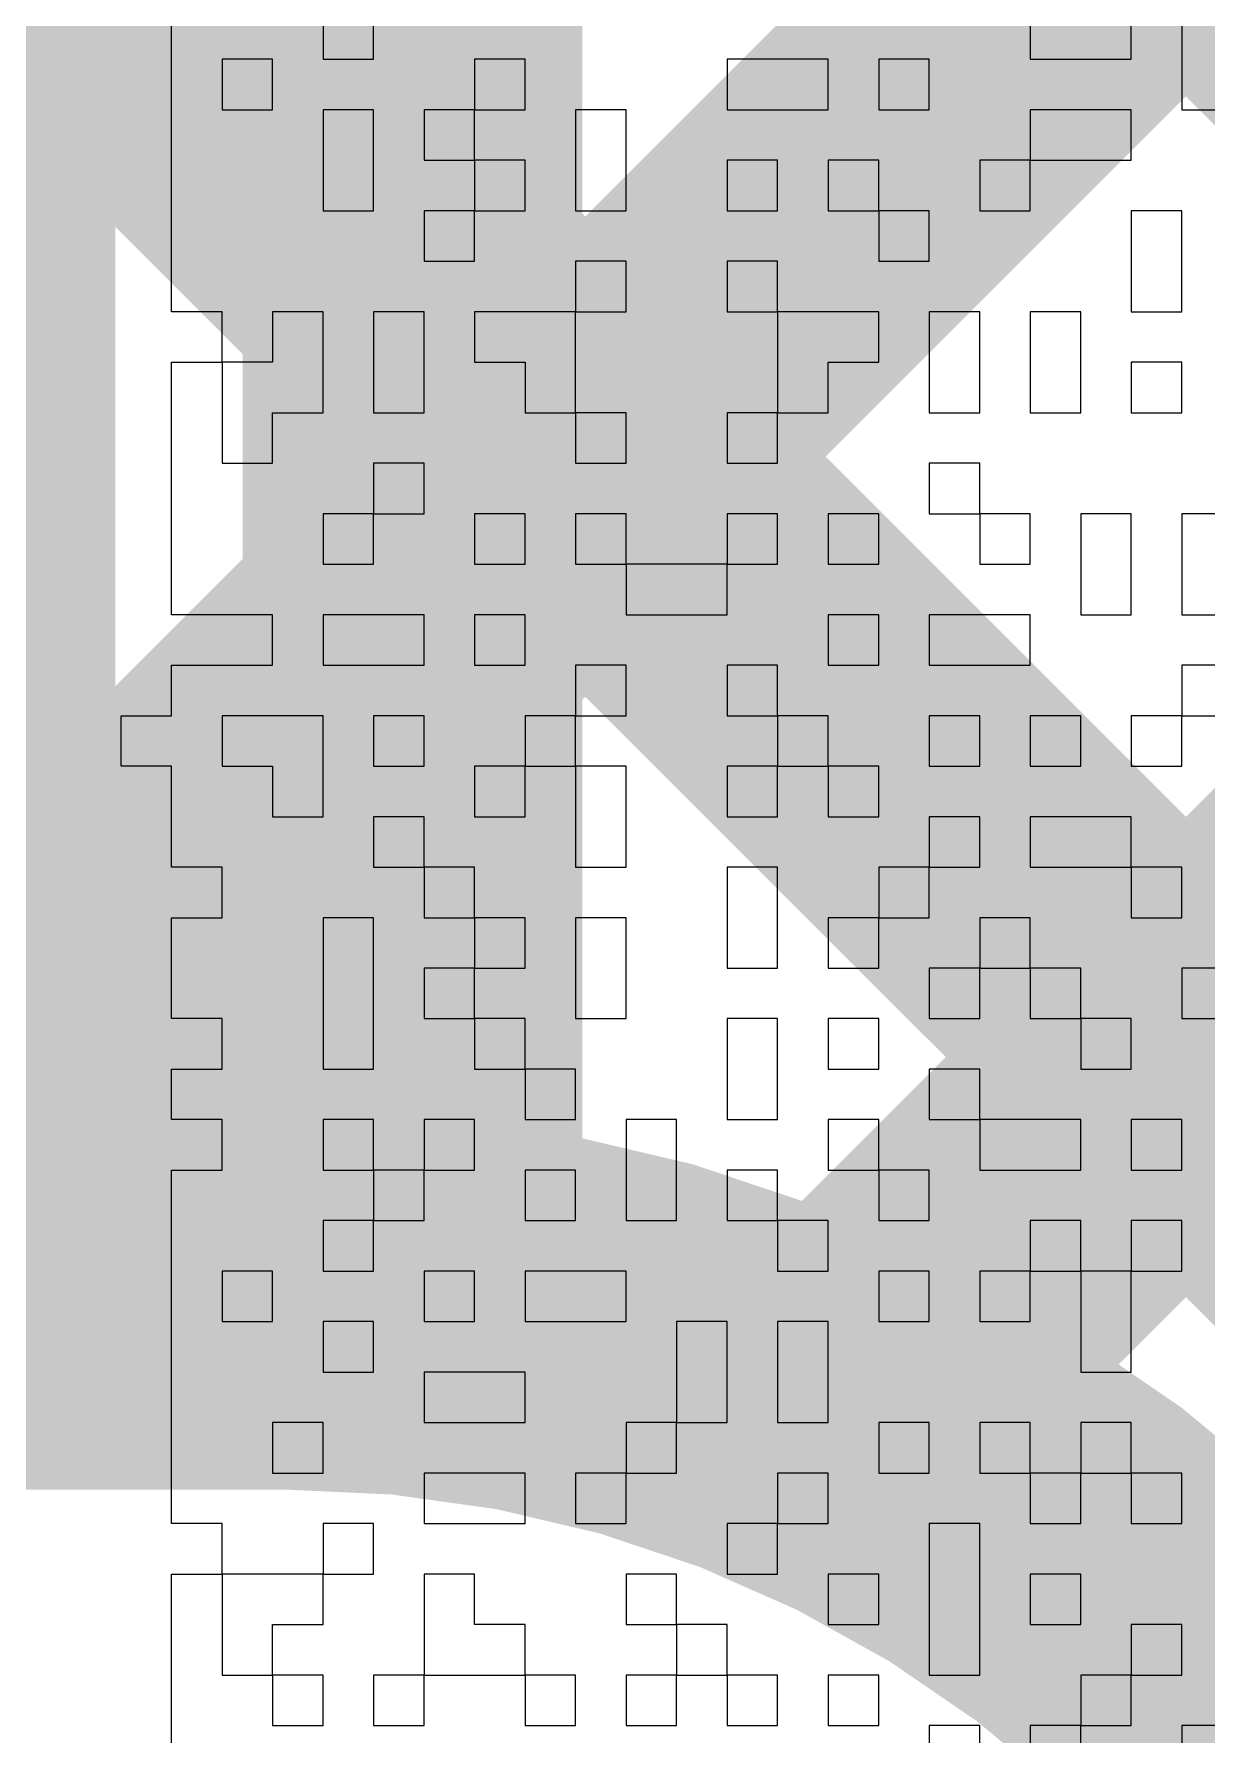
# Model space of a CAD drawing. Header units: millimetres. Extents: x 3.06 to 5.82, y 1.29 to 3.84.
# Drawn here: x 4.56907 to 4.59669, y 1.89322 to 1.93328 of the extents above; entities that cross this region are included whole.
import ezdxf

# ---------------------------------------------------------------- set-up
doc = ezdxf.new("R2010")
doc.units = ezdxf.units.MM
doc.header["$MEASUREMENT"] = 0
for name, color, linetype in [('BottomLayer', 5, 'Continuous'), ('TopLayer', 1, 'Continuous'), ('TopOverlay', 2, 'Continuous'), ('TopSolder', 216, 'Continuous')]:
    doc.layers.add(name, color=color, linetype=linetype)

# ---------------------------------------------------------------- blocks, each defined once
blk = doc.blocks.new('COM_11821_59')
at = {"layer": 'TopSolder'}
blk.add_solid([(0.129984, -0.039307), (0.062929, -0.039307), (0.129984, -0.086677), (0.062929, -0.086677)], dxfattribs=at)

msp = doc.modelspace()

# ---------------------------------------------------------------- linework, layer by layer
at = {"layer": 'BottomLayer', "const_width": 0.008}
for points in [[(4.520502, 1.956598), (4.5741, 1.903)], [(4.538438, 1.908), (4.587036, 1.956598)], [(4.548786, 1.956598), (5.014384, 1.491)], [(4.565, 1.906278), (4.615321, 1.956598)], [(4.57707, 1.956598), (5.022308, 1.511361)], [(4.587413, 1.900406), (4.643605, 1.956598)], [(4.565, 1.903), (4.575, 1.903)]]:
    msp.add_lwpolyline(points, dxfattribs=at)
at = {"layer": 'BottomLayer', "const_width": 0.004}
for points in [[(4.5721, 1.903, 1), (4.5761, 1.903, 1)], [(4.573, 1.903, 1), (4.577, 1.903, 1)], [(4.573, 1.903, 1), (4.577, 1.903, 1)], [(4.585413, 1.900406, 1), (4.589413, 1.900406, 1)]]:
    msp.add_lwpolyline(points, format="xyb", close=True, dxfattribs=at)
at = {"layer": 'BottomLayer', "const_width": 0.008}
msp.add_lwpolyline([(4.575, 1.903, -0.414214), (4.606, 1.872)], format="xyb", dxfattribs=at)
at = {"layer": 'TopLayer', "const_width": 0.008}
for points in [[(4.577984, 1.919262), (4.627, 1.968278)], [(4.577984, 1.906323), (4.577984, 1.967693)], [(4.577984, 1.955684), (4.627, 1.906669)], [(4.588102, 1.901095), (4.627, 1.939993)], [(4.577984, 1.9274), (4.627, 1.878384)], [(4.497928, 1.906323), (4.577984, 1.906323)], [(4.570777, 1.906323), (4.5731, 1.904)], [(4.508, 1.904), (4.575, 1.904)]]:
    msp.add_lwpolyline(points, dxfattribs=at)
at = {"layer": 'TopLayer', "const_width": 0.004}
for points in [[(4.575984, 1.9274, 1), (4.579984, 1.9274, 1)], [(4.575984, 1.919262, 1), (4.579984, 1.919262, 1)], [(4.568777, 1.906323, 1), (4.572777, 1.906323, 1)], [(4.575984, 1.906323, 1), (4.579984, 1.906323, 1)], [(4.575984, 1.906323, 1), (4.579984, 1.906323, 1)], [(4.5711, 1.904, 1), (4.5751, 1.904, 1)], [(4.573, 1.904, 1), (4.577, 1.904, 1)], [(4.573, 1.904, 1), (4.577, 1.904, 1)], [(4.586102, 1.901095, 1), (4.590102, 1.901095, 1)]]:
    msp.add_lwpolyline(points, format="xyb", close=True, dxfattribs=at)
at = {"layer": 'TopLayer', "const_width": 0.008}
msp.add_lwpolyline([(4.575, 1.904, -0.414214), (4.606, 1.873)], format="xyb", dxfattribs=at)
at = {"layer": 'TopOverlay'}
for p, q in [((4.57231, 1.932689), (4.57231, 1.933878)), ((4.575878, 1.933878), (4.575878, 1.932689)), ((4.577067, 1.932689), (4.577067, 1.933878)), ((4.592528, 1.933878), (4.592528, 1.932689)), ((4.594906, 1.932689), (4.594906, 1.933878)), ((4.596095, 1.933878), (4.596095, 1.932689)), ((4.57231, 1.931499), (4.57231, 1.932689)), ((4.574689, 1.932689), (4.573499, 1.932689)), ((4.573499, 1.932689), (4.573499, 1.931499)), ((4.574689, 1.931499), (4.574689, 1.932689)), ((4.575878, 1.932689), (4.577067, 1.932689)), ((4.580635, 1.932689), (4.579446, 1.932689)), ((4.579446, 1.932689), (4.579446, 1.931499)), ((4.580635, 1.931499), (4.580635, 1.932689)), ((4.587771, 1.932689), (4.585392, 1.932689)), ((4.585392, 1.932689), (4.585392, 1.931499)), ((4.587771, 1.931499), (4.587771, 1.932689)), ((4.590149, 1.932689), (4.58896, 1.932689)), ((4.58896, 1.932689), (4.58896, 1.931499)), ((4.590149, 1.931499), (4.590149, 1.932689)), ((4.592528, 1.932689), (4.594906, 1.932689)), ((4.596095, 1.932689), (4.596095, 1.931499)), ((4.57231, 1.93031), (4.57231, 1.931499)), ((4.573499, 1.931499), (4.574689, 1.931499)), ((4.577067, 1.931499), (4.575878, 1.931499)), ((4.575878, 1.931499), (4.575878, 1.93031)), ((4.577067, 1.93031), (4.577067, 1.931499)), ((4.579446, 1.931499), (4.578256, 1.931499)), ((4.578256, 1.931499), (4.578256, 1.93031)), ((4.579446, 1.931499), (4.580635, 1.931499)), ((4.579446, 1.93031), (4.579446, 1.931499)), ((4.583013, 1.931499), (4.581824, 1.931499)), ((4.581824, 1.931499), (4.581824, 1.93031)), ((4.583013, 1.93031), (4.583013, 1.931499)), ((4.585392, 1.931499), (4.587771, 1.931499)), ((4.58896, 1.931499), (4.590149, 1.931499)), ((4.594906, 1.931499), (4.592528, 1.931499)), ((4.592528, 1.931499), (4.592528, 1.93031)), ((4.594906, 1.93031), (4.594906, 1.931499)), ((4.596095, 1.931499), (4.597284, 1.931499)), ((4.57231, 1.929121), (4.57231, 1.93031)), ((4.575878, 1.93031), (4.575878, 1.929121)), ((4.577067, 1.929121), (4.577067, 1.93031)), ((4.578256, 1.93031), (4.579446, 1.93031)), ((4.579446, 1.93031), (4.579446, 1.929121)), ((4.580635, 1.93031), (4.579446, 1.93031)), ((4.580635, 1.929121), (4.580635, 1.93031)), ((4.581824, 1.93031), (4.581824, 1.929121)), ((4.583013, 1.929121), (4.583013, 1.93031)), ((4.586581, 1.93031), (4.585392, 1.93031)), ((4.585392, 1.93031), (4.585392, 1.929121)), ((4.586581, 1.929121), (4.586581, 1.93031)), ((4.58896, 1.93031), (4.587771, 1.93031)), ((4.587771, 1.93031), (4.587771, 1.929121)), ((4.58896, 1.929121), (4.58896, 1.93031)), ((4.592528, 1.93031), (4.591338, 1.93031)), ((4.591338, 1.93031), (4.591338, 1.929121)), ((4.592528, 1.93031), (4.594906, 1.93031)), ((4.592528, 1.929121), (4.592528, 1.93031)), ((4.57231, 1.927932), (4.57231, 1.929121)), ((4.575878, 1.929121), (4.577067, 1.929121)), ((4.579446, 1.929121), (4.578256, 1.929121)), ((4.578256, 1.929121), (4.578256, 1.927932)), ((4.579446, 1.929121), (4.580635, 1.929121)), ((4.579446, 1.927932), (4.579446, 1.929121)), ((4.581824, 1.929121), (4.583013, 1.929121)), ((4.585392, 1.929121), (4.586581, 1.929121)), ((4.587771, 1.929121), (4.58896, 1.929121)), ((4.58896, 1.929121), (4.58896, 1.927932)), ((4.590149, 1.929121), (4.58896, 1.929121)), ((4.590149, 1.927932), (4.590149, 1.929121)), ((4.591338, 1.929121), (4.592528, 1.929121)), ((4.596095, 1.929121), (4.594906, 1.929121)), ((4.594906, 1.929121), (4.594906, 1.927932)), ((4.596095, 1.927932), (4.596095, 1.929121)), ((4.57231, 1.926742), (4.57231, 1.927932)), ((4.578256, 1.927932), (4.579446, 1.927932)), ((4.583013, 1.927932), (4.581824, 1.927932)), ((4.581824, 1.927932), (4.581824, 1.926742)), ((4.583013, 1.926742), (4.583013, 1.927932)), ((4.586581, 1.927932), (4.585392, 1.927932)), ((4.585392, 1.927932), (4.585392, 1.926742)), ((4.586581, 1.926742), (4.586581, 1.927932)), ((4.58896, 1.927932), (4.590149, 1.927932)), ((4.594906, 1.927932), (4.594906, 1.926742)), ((4.596095, 1.926742), (4.596095, 1.927932)), ((4.573499, 1.926742), (4.57231, 1.926742)), ((4.573499, 1.925553), (4.573499, 1.926742)), ((4.575878, 1.926742), (4.574689, 1.926742)), ((4.574689, 1.926742), (4.574689, 1.925553)), ((4.575878, 1.925553), (4.575878, 1.926742)), ((4.578256, 1.926742), (4.577067, 1.926742)), ((4.577067, 1.926742), (4.577067, 1.925553)), ((4.578256, 1.925553), (4.578256, 1.926742)), ((4.581824, 1.926742), (4.579446, 1.926742)), ((4.579446, 1.926742), (4.579446, 1.925553)), ((4.581824, 1.926742), (4.583013, 1.926742)), ((4.581824, 1.925553), (4.581824, 1.926742)), ((4.585392, 1.926742), (4.586581, 1.926742)), ((4.586581, 1.926742), (4.586581, 1.925553)), ((4.58896, 1.926742), (4.586581, 1.926742)), ((4.58896, 1.925553), (4.58896, 1.926742)), ((4.591338, 1.926742), (4.590149, 1.926742)), ((4.590149, 1.926742), (4.590149, 1.925553)), ((4.591338, 1.925553), (4.591338, 1.926742)), ((4.593717, 1.926742), (4.592528, 1.926742)), ((4.592528, 1.926742), (4.592528, 1.925553)), ((4.593717, 1.925553), (4.593717, 1.926742)), ((4.594906, 1.926742), (4.596095, 1.926742)), ((4.57231, 1.924364), (4.57231, 1.925553)), ((4.57231, 1.925553), (4.573499, 1.925553)), ((4.573499, 1.925553), (4.573499, 1.924364)), ((4.574689, 1.925553), (4.573499, 1.925553)), ((4.575878, 1.924364), (4.575878, 1.925553)), ((4.577067, 1.925553), (4.577067, 1.924364)), ((4.578256, 1.924364), (4.578256, 1.925553)), ((4.579446, 1.925553), (4.580635, 1.925553)), ((4.580635, 1.925553), (4.580635, 1.924364)), ((4.581824, 1.924364), (4.581824, 1.925553)), ((4.586581, 1.925553), (4.586581, 1.924364)), ((4.587771, 1.924364), (4.587771, 1.925553)), ((4.587771, 1.925553), (4.58896, 1.925553)), ((4.590149, 1.925553), (4.590149, 1.924364)), ((4.591338, 1.924364), (4.591338, 1.925553)), ((4.592528, 1.925553), (4.592528, 1.924364)), ((4.593717, 1.924364), (4.593717, 1.925553)), ((4.596095, 1.925553), (4.594906, 1.925553)), ((4.594906, 1.925553), (4.594906, 1.924364)), ((4.596095, 1.924364), (4.596095, 1.925553)), ((4.57231, 1.923175), (4.57231, 1.924364)), ((4.573499, 1.924364), (4.573499, 1.923175)), ((4.574689, 1.923175), (4.574689, 1.924364)), ((4.574689, 1.924364), (4.575878, 1.924364)), ((4.577067, 1.924364), (4.578256, 1.924364)), ((4.580635, 1.924364), (4.581824, 1.924364)), ((4.581824, 1.924364), (4.581824, 1.923175)), ((4.583013, 1.924364), (4.581824, 1.924364)), ((4.583013, 1.923175), (4.583013, 1.924364)), ((4.586581, 1.924364), (4.585392, 1.924364)), ((4.585392, 1.924364), (4.585392, 1.923175)), ((4.586581, 1.924364), (4.587771, 1.924364)), ((4.586581, 1.923175), (4.586581, 1.924364)), ((4.590149, 1.924364), (4.591338, 1.924364)), ((4.592528, 1.924364), (4.593717, 1.924364)), ((4.594906, 1.924364), (4.596095, 1.924364)), ((4.57231, 1.921985), (4.57231, 1.923175)), ((4.573499, 1.923175), (4.574689, 1.923175)), ((4.578256, 1.923175), (4.577067, 1.923175)), ((4.577067, 1.923175), (4.577067, 1.921985)), ((4.578256, 1.921985), (4.578256, 1.923175)), ((4.581824, 1.923175), (4.583013, 1.923175)), ((4.585392, 1.923175), (4.586581, 1.923175)), ((4.591338, 1.923175), (4.590149, 1.923175)), ((4.590149, 1.923175), (4.590149, 1.921985)), ((4.591338, 1.921985), (4.591338, 1.923175)), ((4.57231, 1.920796), (4.57231, 1.921985)), ((4.577067, 1.921985), (4.575878, 1.921985)), ((4.575878, 1.921985), (4.575878, 1.920796)), ((4.577067, 1.921985), (4.578256, 1.921985)), ((4.577067, 1.920796), (4.577067, 1.921985)), ((4.580635, 1.921985), (4.579446, 1.921985)), ((4.579446, 1.921985), (4.579446, 1.920796)), ((4.580635, 1.920796), (4.580635, 1.921985)), ((4.583013, 1.921985), (4.581824, 1.921985)), ((4.581824, 1.921985), (4.581824, 1.920796)), ((4.583013, 1.920796), (4.583013, 1.921985)), ((4.586581, 1.921985), (4.585392, 1.921985)), ((4.585392, 1.921985), (4.585392, 1.920796)), ((4.586581, 1.920796), (4.586581, 1.921985)), ((4.58896, 1.921985), (4.587771, 1.921985)), ((4.587771, 1.921985), (4.587771, 1.920796)), ((4.58896, 1.920796), (4.58896, 1.921985)), ((4.590149, 1.921985), (4.591338, 1.921985)), ((4.591338, 1.921985), (4.591338, 1.920796)), ((4.592528, 1.921985), (4.591338, 1.921985)), ((4.592528, 1.920796), (4.592528, 1.921985)), ((4.594906, 1.921985), (4.593717, 1.921985)), ((4.593717, 1.921985), (4.593717, 1.920796)), ((4.594906, 1.920796), (4.594906, 1.921985)), ((4.597284, 1.921985), (4.596095, 1.921985)), ((4.596095, 1.921985), (4.596095, 1.920796)), ((4.57231, 1.919607), (4.57231, 1.920796)), ((4.575878, 1.920796), (4.577067, 1.920796)), ((4.579446, 1.920796), (4.580635, 1.920796)), ((4.581824, 1.920796), (4.583013, 1.920796)), ((4.583013, 1.920796), (4.583013, 1.919607)), ((4.585392, 1.920796), (4.583013, 1.920796)), ((4.585392, 1.920796), (4.586581, 1.920796)), ((4.585392, 1.919607), (4.585392, 1.920796)), ((4.587771, 1.920796), (4.58896, 1.920796)), ((4.591338, 1.920796), (4.592528, 1.920796)), ((4.593717, 1.920796), (4.593717, 1.919607)), ((4.594906, 1.919607), (4.594906, 1.920796)), ((4.596095, 1.920796), (4.596095, 1.919607)), ((4.574689, 1.919607), (4.57231, 1.919607)), ((4.574689, 1.918418), (4.574689, 1.919607)), ((4.578256, 1.919607), (4.575878, 1.919607)), ((4.575878, 1.919607), (4.575878, 1.918418)), ((4.578256, 1.918418), (4.578256, 1.919607)), ((4.580635, 1.919607), (4.579446, 1.919607)), ((4.579446, 1.919607), (4.579446, 1.918418)), ((4.580635, 1.918418), (4.580635, 1.919607)), ((4.583013, 1.919607), (4.585392, 1.919607)), ((4.58896, 1.919607), (4.587771, 1.919607)), ((4.587771, 1.919607), (4.587771, 1.918418)), ((4.58896, 1.918418), (4.58896, 1.919607)), ((4.592528, 1.919607), (4.590149, 1.919607)), ((4.590149, 1.919607), (4.590149, 1.918418)), ((4.592528, 1.918418), (4.592528, 1.919607)), ((4.593717, 1.919607), (4.594906, 1.919607)), ((4.596095, 1.919607), (4.597284, 1.919607)), ((4.57231, 1.917228), (4.57231, 1.918418)), ((4.57231, 1.918418), (4.574689, 1.918418)), ((4.575878, 1.918418), (4.578256, 1.918418)), ((4.579446, 1.918418), (4.580635, 1.918418)), ((4.583013, 1.918418), (4.581824, 1.918418)), ((4.581824, 1.918418), (4.581824, 1.917228)), ((4.583013, 1.917228), (4.583013, 1.918418)), ((4.586581, 1.918418), (4.585392, 1.918418)), ((4.585392, 1.918418), (4.585392, 1.917228)), ((4.586581, 1.917228), (4.586581, 1.918418)), ((4.587771, 1.918418), (4.58896, 1.918418)), ((4.590149, 1.918418), (4.592528, 1.918418)), ((4.597284, 1.918418), (4.596095, 1.918418)), ((4.596095, 1.918418), (4.596095, 1.917228)), ((4.571121, 1.916039), (4.571121, 1.917228)), ((4.571121, 1.917228), (4.57231, 1.917228)), ((4.575878, 1.917228), (4.573499, 1.917228)), ((4.573499, 1.917228), (4.573499, 1.916039)), ((4.575878, 1.916039), (4.575878, 1.917228)), ((4.578256, 1.917228), (4.577067, 1.917228)), ((4.577067, 1.917228), (4.577067, 1.916039)), ((4.578256, 1.916039), (4.578256, 1.917228)), ((4.581824, 1.917228), (4.580635, 1.917228)), ((4.580635, 1.917228), (4.580635, 1.916039)), ((4.581824, 1.917228), (4.583013, 1.917228)), ((4.581824, 1.916039), (4.581824, 1.917228)), ((4.585392, 1.917228), (4.586581, 1.917228)), ((4.586581, 1.917228), (4.586581, 1.916039)), ((4.587771, 1.917228), (4.586581, 1.917228)), ((4.587771, 1.916039), (4.587771, 1.917228)), ((4.591338, 1.917228), (4.590149, 1.917228)), ((4.590149, 1.917228), (4.590149, 1.916039)), ((4.591338, 1.916039), (4.591338, 1.917228)), ((4.593717, 1.917228), (4.592528, 1.917228)), ((4.592528, 1.917228), (4.592528, 1.916039)), ((4.593717, 1.916039), (4.593717, 1.917228)), ((4.596095, 1.917228), (4.594906, 1.917228)), ((4.594906, 1.917228), (4.594906, 1.916039)), ((4.596095, 1.917228), (4.597284, 1.917228)), ((4.596095, 1.916039), (4.596095, 1.917228)), ((4.57231, 1.916039), (4.571121, 1.916039)), ((4.57231, 1.91485), (4.57231, 1.916039)), ((4.573499, 1.916039), (4.574689, 1.916039)), ((4.574689, 1.916039), (4.574689, 1.91485)), ((4.575878, 1.91485), (4.575878, 1.916039)), ((4.577067, 1.916039), (4.578256, 1.916039)), ((4.580635, 1.916039), (4.579446, 1.916039)), ((4.579446, 1.916039), (4.579446, 1.91485)), ((4.580635, 1.91485), (4.580635, 1.916039)), ((4.580635, 1.916039), (4.581824, 1.916039)), ((4.581824, 1.916039), (4.581824, 1.91485)), ((4.583013, 1.916039), (4.581824, 1.916039)), ((4.583013, 1.91485), (4.583013, 1.916039)), ((4.586581, 1.916039), (4.585392, 1.916039)), ((4.585392, 1.916039), (4.585392, 1.91485)), ((4.586581, 1.916039), (4.587771, 1.916039)), ((4.586581, 1.91485), (4.586581, 1.916039)), ((4.587771, 1.916039), (4.587771, 1.91485)), ((4.58896, 1.916039), (4.587771, 1.916039)), ((4.58896, 1.91485), (4.58896, 1.916039)), ((4.590149, 1.916039), (4.591338, 1.916039)), ((4.592528, 1.916039), (4.593717, 1.916039)), ((4.594906, 1.916039), (4.596095, 1.916039)), ((4.57231, 1.91366), (4.57231, 1.91485)), ((4.574689, 1.91485), (4.575878, 1.91485)), ((4.578256, 1.91485), (4.577067, 1.91485)), ((4.577067, 1.91485), (4.577067, 1.91366)), ((4.578256, 1.91366), (4.578256, 1.91485)), ((4.579446, 1.91485), (4.580635, 1.91485)), ((4.581824, 1.91485), (4.581824, 1.91366)), ((4.583013, 1.91366), (4.583013, 1.91485)), ((4.585392, 1.91485), (4.586581, 1.91485)), ((4.587771, 1.91485), (4.58896, 1.91485)), ((4.591338, 1.91485), (4.590149, 1.91485)), ((4.590149, 1.91485), (4.590149, 1.91366)), ((4.591338, 1.91366), (4.591338, 1.91485)), ((4.594906, 1.91485), (4.592528, 1.91485)), ((4.592528, 1.91485), (4.592528, 1.91366)), ((4.594906, 1.91366), (4.594906, 1.91485)), ((4.573499, 1.91366), (4.57231, 1.91366)), ((4.573499, 1.912471), (4.573499, 1.91366)), ((4.577067, 1.91366), (4.578256, 1.91366)), ((4.578256, 1.91366), (4.578256, 1.912471)), ((4.579446, 1.91366), (4.578256, 1.91366)), ((4.579446, 1.912471), (4.579446, 1.91366)), ((4.581824, 1.91366), (4.583013, 1.91366)), ((4.586581, 1.91366), (4.585392, 1.91366)), ((4.585392, 1.91366), (4.585392, 1.912471)), ((4.586581, 1.912471), (4.586581, 1.91366)), ((4.590149, 1.91366), (4.58896, 1.91366)), ((4.58896, 1.91366), (4.58896, 1.912471)), ((4.590149, 1.91366), (4.591338, 1.91366)), ((4.590149, 1.912471), (4.590149, 1.91366)), ((4.592528, 1.91366), (4.594906, 1.91366)), ((4.594906, 1.91366), (4.594906, 1.912471)), ((4.596095, 1.91366), (4.594906, 1.91366)), ((4.596095, 1.912471), (4.596095, 1.91366)), ((4.57231, 1.911282), (4.57231, 1.912471)), ((4.57231, 1.912471), (4.573499, 1.912471)), ((4.577067, 1.912471), (4.575878, 1.912471)), ((4.575878, 1.912471), (4.575878, 1.911282)), ((4.577067, 1.911282), (4.577067, 1.912471)), ((4.578256, 1.912471), (4.579446, 1.912471)), ((4.579446, 1.912471), (4.579446, 1.911282)), ((4.580635, 1.912471), (4.579446, 1.912471)), ((4.580635, 1.911282), (4.580635, 1.912471)), ((4.583013, 1.912471), (4.581824, 1.912471)), ((4.581824, 1.912471), (4.581824, 1.911282)), ((4.583013, 1.911282), (4.583013, 1.912471)), ((4.585392, 1.912471), (4.585392, 1.911282)), ((4.586581, 1.911282), (4.586581, 1.912471)), ((4.58896, 1.912471), (4.587771, 1.912471)), ((4.587771, 1.912471), (4.587771, 1.911282)), ((4.58896, 1.912471), (4.590149, 1.912471)), ((4.58896, 1.911282), (4.58896, 1.912471)), ((4.592528, 1.912471), (4.591338, 1.912471)), ((4.591338, 1.912471), (4.591338, 1.911282)), ((4.592528, 1.911282), (4.592528, 1.912471)), ((4.594906, 1.912471), (4.596095, 1.912471)), ((4.57231, 1.910093), (4.57231, 1.911282)), ((4.575878, 1.911282), (4.575878, 1.910093)), ((4.577067, 1.910093), (4.577067, 1.911282)), ((4.579446, 1.911282), (4.578256, 1.911282)), ((4.578256, 1.911282), (4.578256, 1.910093)), ((4.579446, 1.911282), (4.580635, 1.911282)), ((4.579446, 1.910093), (4.579446, 1.911282)), ((4.581824, 1.911282), (4.581824, 1.910093)), ((4.583013, 1.910093), (4.583013, 1.911282)), ((4.585392, 1.911282), (4.586581, 1.911282)), ((4.587771, 1.911282), (4.58896, 1.911282)), ((4.591338, 1.911282), (4.590149, 1.911282)), ((4.590149, 1.911282), (4.590149, 1.910093)), ((4.591338, 1.910093), (4.591338, 1.911282)), ((4.591338, 1.911282), (4.592528, 1.911282)), ((4.592528, 1.911282), (4.592528, 1.910093)), ((4.593717, 1.911282), (4.592528, 1.911282)), ((4.593717, 1.910093), (4.593717, 1.911282)), ((4.597284, 1.911282), (4.596095, 1.911282)), ((4.596095, 1.911282), (4.596095, 1.910093)), ((4.573499, 1.910093), (4.57231, 1.910093)), ((4.573499, 1.908904), (4.573499, 1.910093)), ((4.575878, 1.910093), (4.575878, 1.908904)), ((4.577067, 1.908904), (4.577067, 1.910093)), ((4.578256, 1.910093), (4.579446, 1.910093)), ((4.579446, 1.910093), (4.579446, 1.908904)), ((4.580635, 1.910093), (4.579446, 1.910093)), ((4.580635, 1.908904), (4.580635, 1.910093)), ((4.581824, 1.910093), (4.583013, 1.910093)), ((4.586581, 1.910093), (4.585392, 1.910093)), ((4.585392, 1.910093), (4.585392, 1.908904)), ((4.586581, 1.908904), (4.586581, 1.910093)), ((4.58896, 1.910093), (4.587771, 1.910093)), ((4.587771, 1.910093), (4.587771, 1.908904)), ((4.58896, 1.908904), (4.58896, 1.910093)), ((4.590149, 1.910093), (4.591338, 1.910093)), ((4.592528, 1.910093), (4.593717, 1.910093)), ((4.593717, 1.910093), (4.593717, 1.908904)), ((4.594906, 1.910093), (4.593717, 1.910093)), ((4.594906, 1.908904), (4.594906, 1.910093)), ((4.596095, 1.910093), (4.597284, 1.910093)), ((4.57231, 1.907714), (4.57231, 1.908904)), ((4.57231, 1.908904), (4.573499, 1.908904)), ((4.575878, 1.908904), (4.577067, 1.908904)), ((4.579446, 1.908904), (4.580635, 1.908904)), ((4.580635, 1.908904), (4.580635, 1.907714)), ((4.581824, 1.908904), (4.580635, 1.908904)), ((4.581824, 1.907714), (4.581824, 1.908904)), ((4.585392, 1.908904), (4.585392, 1.907714)), ((4.586581, 1.907714), (4.586581, 1.908904)), ((4.587771, 1.908904), (4.58896, 1.908904)), ((4.591338, 1.908904), (4.590149, 1.908904)), ((4.590149, 1.908904), (4.590149, 1.907714)), ((4.591338, 1.907714), (4.591338, 1.908904)), ((4.593717, 1.908904), (4.594906, 1.908904)), ((4.573499, 1.907714), (4.57231, 1.907714)), ((4.573499, 1.906525), (4.573499, 1.907714)), ((4.577067, 1.907714), (4.575878, 1.907714)), ((4.575878, 1.907714), (4.575878, 1.906525)), ((4.577067, 1.906525), (4.577067, 1.907714)), ((4.579446, 1.907714), (4.578256, 1.907714)), ((4.578256, 1.907714), (4.578256, 1.906525)), ((4.579446, 1.906525), (4.579446, 1.907714)), ((4.580635, 1.907714), (4.581824, 1.907714)), ((4.584203, 1.907714), (4.583013, 1.907714)), ((4.583013, 1.907714), (4.583013, 1.906525)), ((4.584203, 1.906525), (4.584203, 1.907714)), ((4.585392, 1.907714), (4.586581, 1.907714)), ((4.58896, 1.907714), (4.587771, 1.907714)), ((4.587771, 1.907714), (4.587771, 1.906525)), ((4.58896, 1.906525), (4.58896, 1.907714)), ((4.590149, 1.907714), (4.591338, 1.907714)), ((4.591338, 1.907714), (4.591338, 1.906525)), ((4.593717, 1.907714), (4.591338, 1.907714)), ((4.593717, 1.906525), (4.593717, 1.907714)), ((4.596095, 1.907714), (4.594906, 1.907714)), ((4.594906, 1.907714), (4.594906, 1.906525)), ((4.596095, 1.906525), (4.596095, 1.907714)), ((4.57231, 1.905336), (4.57231, 1.906525)), ((4.57231, 1.906525), (4.573499, 1.906525)), ((4.575878, 1.906525), (4.577067, 1.906525)), ((4.577067, 1.906525), (4.577067, 1.905336)), ((4.578256, 1.906525), (4.577067, 1.906525)), ((4.578256, 1.906525), (4.579446, 1.906525)), ((4.578256, 1.905336), (4.578256, 1.906525)), ((4.581824, 1.906525), (4.580635, 1.906525)), ((4.580635, 1.906525), (4.580635, 1.905336)), ((4.581824, 1.905336), (4.581824, 1.906525)), ((4.583013, 1.906525), (4.583013, 1.905336)), ((4.584203, 1.905336), (4.584203, 1.906525)), ((4.586581, 1.906525), (4.585392, 1.906525)), ((4.585392, 1.906525), (4.585392, 1.905336)), ((4.586581, 1.905336), (4.586581, 1.906525)), ((4.587771, 1.906525), (4.58896, 1.906525)), ((4.58896, 1.906525), (4.58896, 1.905336)), ((4.590149, 1.906525), (4.58896, 1.906525)), ((4.590149, 1.905336), (4.590149, 1.906525)), ((4.591338, 1.906525), (4.593717, 1.906525)), ((4.594906, 1.906525), (4.596095, 1.906525)), ((4.57231, 1.904146), (4.57231, 1.905336)), ((4.577067, 1.905336), (4.575878, 1.905336)), ((4.575878, 1.905336), (4.575878, 1.904146)), ((4.577067, 1.905336), (4.578256, 1.905336)), ((4.577067, 1.904146), (4.577067, 1.905336)), ((4.580635, 1.905336), (4.581824, 1.905336)), ((4.583013, 1.905336), (4.584203, 1.905336)), ((4.585392, 1.905336), (4.586581, 1.905336)), ((4.586581, 1.905336), (4.586581, 1.904146)), ((4.587771, 1.905336), (4.586581, 1.905336)), ((4.587771, 1.904146), (4.587771, 1.905336)), ((4.58896, 1.905336), (4.590149, 1.905336)), ((4.593717, 1.905336), (4.592528, 1.905336)), ((4.592528, 1.905336), (4.592528, 1.904146)), ((4.593717, 1.904146), (4.593717, 1.905336)), ((4.596095, 1.905336), (4.594906, 1.905336)), ((4.594906, 1.905336), (4.594906, 1.904146)), ((4.596095, 1.904146), (4.596095, 1.905336)), ((4.57231, 1.902957), (4.57231, 1.904146)), ((4.574689, 1.904146), (4.573499, 1.904146)), ((4.573499, 1.904146), (4.573499, 1.902957)), ((4.574689, 1.902957), (4.574689, 1.904146)), ((4.575878, 1.904146), (4.577067, 1.904146)), ((4.579446, 1.904146), (4.578256, 1.904146)), ((4.578256, 1.904146), (4.578256, 1.902957)), ((4.579446, 1.902957), (4.579446, 1.904146)), ((4.583013, 1.904146), (4.580635, 1.904146)), ((4.580635, 1.904146), (4.580635, 1.902957)), ((4.583013, 1.902957), (4.583013, 1.904146)), ((4.586581, 1.904146), (4.587771, 1.904146)), ((4.590149, 1.904146), (4.58896, 1.904146)), ((4.58896, 1.904146), (4.58896, 1.902957)), ((4.590149, 1.902957), (4.590149, 1.904146)), ((4.592528, 1.904146), (4.591338, 1.904146)), ((4.591338, 1.904146), (4.591338, 1.902957)), ((4.592528, 1.902957), (4.592528, 1.904146)), ((4.592528, 1.904146), (4.593717, 1.904146)), ((4.593717, 1.904146), (4.593717, 1.902957)), ((4.594906, 1.904146), (4.593717, 1.904146)), ((4.594906, 1.904146), (4.596095, 1.904146)), ((4.594906, 1.902957), (4.594906, 1.904146)), ((4.57231, 1.901768), (4.57231, 1.902957)), ((4.573499, 1.902957), (4.574689, 1.902957)), ((4.577067, 1.902957), (4.575878, 1.902957)), ((4.575878, 1.902957), (4.575878, 1.901768)), ((4.577067, 1.901768), (4.577067, 1.902957)), ((4.578256, 1.902957), (4.579446, 1.902957)), ((4.580635, 1.902957), (4.583013, 1.902957)), ((4.585392, 1.902957), (4.584203, 1.902957)), ((4.584203, 1.902957), (4.584203, 1.901768)), ((4.585392, 1.901768), (4.585392, 1.902957)), ((4.587771, 1.902957), (4.586581, 1.902957)), ((4.586581, 1.902957), (4.586581, 1.901768)), ((4.587771, 1.901768), (4.587771, 1.902957)), ((4.58896, 1.902957), (4.590149, 1.902957)), ((4.591338, 1.902957), (4.592528, 1.902957)), ((4.593717, 1.902957), (4.593717, 1.901768)), ((4.594906, 1.901768), (4.594906, 1.902957)), ((4.57231, 1.900579), (4.57231, 1.901768)), ((4.575878, 1.901768), (4.577067, 1.901768)), ((4.580635, 1.901768), (4.578256, 1.901768)), ((4.578256, 1.901768), (4.578256, 1.900579)), ((4.580635, 1.900579), (4.580635, 1.901768)), ((4.584203, 1.901768), (4.584203, 1.900579)), ((4.585392, 1.900579), (4.585392, 1.901768)), ((4.586581, 1.901768), (4.586581, 1.900579)), ((4.587771, 1.900579), (4.587771, 1.901768)), ((4.593717, 1.901768), (4.594906, 1.901768)), ((4.57231, 1.89939), (4.57231, 1.900579)), ((4.575878, 1.900579), (4.574689, 1.900579)), ((4.574689, 1.900579), (4.574689, 1.89939)), ((4.575878, 1.89939), (4.575878, 1.900579)), ((4.578256, 1.900579), (4.580635, 1.900579)), ((4.584203, 1.900579), (4.583013, 1.900579)), ((4.583013, 1.900579), (4.583013, 1.89939)), ((4.584203, 1.900579), (4.585392, 1.900579)), ((4.584203, 1.89939), (4.584203, 1.900579)), ((4.586581, 1.900579), (4.587771, 1.900579)), ((4.590149, 1.900579), (4.58896, 1.900579)), ((4.58896, 1.900579), (4.58896, 1.89939)), ((4.590149, 1.89939), (4.590149, 1.900579)), ((4.592528, 1.900579), (4.591338, 1.900579)), ((4.591338, 1.900579), (4.591338, 1.89939)), ((4.592528, 1.89939), (4.592528, 1.900579)), ((4.594906, 1.900579), (4.593717, 1.900579)), ((4.593717, 1.900579), (4.593717, 1.89939)), ((4.594906, 1.89939), (4.594906, 1.900579)), ((4.57231, 1.8982), (4.57231, 1.89939)), ((4.574689, 1.89939), (4.575878, 1.89939)), ((4.580635, 1.89939), (4.578256, 1.89939)), ((4.578256, 1.89939), (4.578256, 1.8982)), ((4.580635, 1.8982), (4.580635, 1.89939)), ((4.583013, 1.89939), (4.581824, 1.89939)), ((4.581824, 1.89939), (4.581824, 1.8982)), ((4.583013, 1.89939), (4.584203, 1.89939)), ((4.583013, 1.8982), (4.583013, 1.89939)), ((4.587771, 1.89939), (4.586581, 1.89939)), ((4.586581, 1.89939), (4.586581, 1.8982)), ((4.587771, 1.8982), (4.587771, 1.89939)), ((4.58896, 1.89939), (4.590149, 1.89939)), ((4.591338, 1.89939), (4.592528, 1.89939)), ((4.592528, 1.89939), (4.592528, 1.8982)), ((4.593717, 1.89939), (4.592528, 1.89939)), ((4.593717, 1.89939), (4.594906, 1.89939)), ((4.593717, 1.8982), (4.593717, 1.89939)), ((4.594906, 1.89939), (4.594906, 1.8982)), ((4.596095, 1.89939), (4.594906, 1.89939)), ((4.596095, 1.8982), (4.596095, 1.89939)), ((4.573499, 1.8982), (4.57231, 1.8982)), ((4.573499, 1.897011), (4.573499, 1.8982)), ((4.577067, 1.8982), (4.575878, 1.8982)), ((4.575878, 1.8982), (4.575878, 1.897011)), ((4.577067, 1.897011), (4.577067, 1.8982)), ((4.578256, 1.8982), (4.580635, 1.8982)), ((4.581824, 1.8982), (4.583013, 1.8982)), ((4.586581, 1.8982), (4.585392, 1.8982)), ((4.585392, 1.8982), (4.585392, 1.897011)), ((4.586581, 1.8982), (4.587771, 1.8982)), ((4.586581, 1.897011), (4.586581, 1.8982)), ((4.591338, 1.8982), (4.590149, 1.8982)), ((4.590149, 1.8982), (4.590149, 1.897011)), ((4.591338, 1.897011), (4.591338, 1.8982)), ((4.592528, 1.8982), (4.593717, 1.8982)), ((4.594906, 1.8982), (4.596095, 1.8982)), ((4.57231, 1.895822), (4.57231, 1.897011)), ((4.57231, 1.897011), (4.573499, 1.897011)), ((4.573499, 1.897011), (4.573499, 1.895822)), ((4.575878, 1.897011), (4.573499, 1.897011)), ((4.575878, 1.895822), (4.575878, 1.897011)), ((4.575878, 1.897011), (4.577067, 1.897011)), ((4.579446, 1.897011), (4.578256, 1.897011)), ((4.578256, 1.897011), (4.578256, 1.895822)), ((4.579446, 1.895822), (4.579446, 1.897011)), ((4.584203, 1.897011), (4.583013, 1.897011)), ((4.583013, 1.897011), (4.583013, 1.895822)), ((4.584203, 1.895822), (4.584203, 1.897011)), ((4.585392, 1.897011), (4.586581, 1.897011)), ((4.58896, 1.897011), (4.587771, 1.897011)), ((4.587771, 1.897011), (4.587771, 1.895822)), ((4.58896, 1.895822), (4.58896, 1.897011)), ((4.590149, 1.897011), (4.590149, 1.895822)), ((4.591338, 1.895822), (4.591338, 1.897011)), ((4.593717, 1.897011), (4.592528, 1.897011)), ((4.592528, 1.897011), (4.592528, 1.895822)), ((4.593717, 1.895822), (4.593717, 1.897011)), ((4.57231, 1.894632), (4.57231, 1.895822)), ((4.573499, 1.895822), (4.573499, 1.894632)), ((4.574689, 1.894632), (4.574689, 1.895822)), ((4.574689, 1.895822), (4.575878, 1.895822)), ((4.578256, 1.895822), (4.578256, 1.894632)), ((4.580635, 1.895822), (4.579446, 1.895822)), ((4.580635, 1.894632), (4.580635, 1.895822)), ((4.583013, 1.895822), (4.584203, 1.895822)), ((4.584203, 1.895822), (4.584203, 1.894632)), ((4.585392, 1.895822), (4.584203, 1.895822)), ((4.585392, 1.894632), (4.585392, 1.895822)), ((4.587771, 1.895822), (4.58896, 1.895822)), ((4.590149, 1.895822), (4.590149, 1.894632)), ((4.591338, 1.894632), (4.591338, 1.895822)), ((4.592528, 1.895822), (4.593717, 1.895822)), ((4.596095, 1.895822), (4.594906, 1.895822)), ((4.594906, 1.895822), (4.594906, 1.894632)), ((4.596095, 1.894632), (4.596095, 1.895822)), ((4.57231, 1.893443), (4.57231, 1.894632)), ((4.573499, 1.894632), (4.574689, 1.894632)), ((4.574689, 1.894632), (4.574689, 1.893443)), ((4.575878, 1.894632), (4.574689, 1.894632)), ((4.575878, 1.893443), (4.575878, 1.894632)), ((4.578256, 1.894632), (4.577067, 1.894632)), ((4.577067, 1.894632), (4.577067, 1.893443)), ((4.578256, 1.894632), (4.580635, 1.894632)), ((4.578256, 1.893443), (4.578256, 1.894632)), ((4.580635, 1.894632), (4.580635, 1.893443)), ((4.581824, 1.894632), (4.580635, 1.894632)), ((4.581824, 1.893443), (4.581824, 1.894632)), ((4.584203, 1.894632), (4.583013, 1.894632)), ((4.583013, 1.894632), (4.583013, 1.893443)), ((4.584203, 1.894632), (4.585392, 1.894632)), ((4.584203, 1.893443), (4.584203, 1.894632)), ((4.585392, 1.894632), (4.585392, 1.893443)), ((4.586581, 1.894632), (4.585392, 1.894632)), ((4.586581, 1.893443), (4.586581, 1.894632)), ((4.58896, 1.894632), (4.587771, 1.894632)), ((4.587771, 1.894632), (4.587771, 1.893443)), ((4.58896, 1.893443), (4.58896, 1.894632)), ((4.590149, 1.894632), (4.591338, 1.894632)), ((4.594906, 1.894632), (4.593717, 1.894632)), ((4.593717, 1.894632), (4.593717, 1.893443)), ((4.594906, 1.894632), (4.596095, 1.894632)), ((4.594906, 1.893443), (4.594906, 1.894632)), ((4.57231, 1.892254), (4.57231, 1.893443)), ((4.574689, 1.893443), (4.575878, 1.893443)), ((4.577067, 1.893443), (4.578256, 1.893443)), ((4.580635, 1.893443), (4.581824, 1.893443)), ((4.583013, 1.893443), (4.584203, 1.893443)), ((4.585392, 1.893443), (4.586581, 1.893443)), ((4.587771, 1.893443), (4.58896, 1.893443)), ((4.591338, 1.893443), (4.590149, 1.893443)), ((4.590149, 1.893443), (4.590149, 1.892254)), ((4.591338, 1.892254), (4.591338, 1.893443)), ((4.593717, 1.893443), (4.592528, 1.893443)), ((4.592528, 1.893443), (4.592528, 1.892254)), ((4.593717, 1.893443), (4.594906, 1.893443)), ((4.593717, 1.892254), (4.593717, 1.893443)), ((4.597284, 1.893443), (4.596095, 1.893443)), ((4.596095, 1.893443), (4.596095, 1.892254))]:
    msp.add_line(p, q, dxfattribs=at)

# ---------------------------------------------------------------- block references
msp.add_blockref('COM_11821_59', (4.441, 2))

doc.saveas('drawing.dxf')
